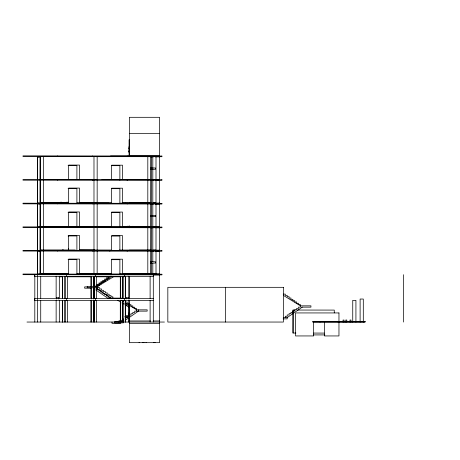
<?xml version="1.0" encoding="UTF-8"?>
<svg xmlns="http://www.w3.org/2000/svg" width="460" height="460" viewBox="0 0 460 460"><rect width="100%" height="100%" fill="white"/><g stroke="black" fill="none" stroke-linecap="round" stroke-linejoin="round"><path stroke-width="0.69" d="M37.611 180.038L37.547 203.044L38.416 203.05M93.984 226.918L37.547 226.924L37.611 203.918M66.05 274.051L37.547 274.051L37.611 251.045M56.2 250.424L37.547 250.424L37.611 227.418M40.221 180.239L40.158 202.549L41.026 202.549M97.163 179.624L40.158 179.544L40.221 156.538M40.221 251.246L40.158 273.55L41.026 273.556M40.221 227.619L40.158 249.929L41.026 249.929M93.984 227.619L93.984 250.056L94.852 249.998M41.026 226.429L40.158 226.423L40.158 203.418L93.984 203.418L93.984 226.556L94.852 226.498M94.012 203.55L94.881 203.55M94.852 202.624L93.984 202.682L93.984 180.239M151.058 156.647L150.989 179.653L101.988 179.653M151.058 179.653L150.989 202.659L122.486 202.659L122.486 188.186L111.636 188.186L111.636 202.659L79.511 202.549L79.511 188.077L68.661 188.077L68.661 202.549L40.158 202.549L40.158 180.239M151.052 204.228L150.989 226.538L122.486 226.533L122.486 212.066L111.636 212.066L111.636 226.533L93.328 226.498M293.072 333.04L293.106 310.034M334.265 312.88L334.27 310.092L297.361 310.04M139.23 342.619L139.035 342.683M146.176 342.619L145.981 342.683M153.697 342.619L153.462 342.671M132.831 226.262L131.675 227.067L103.569 227.073M126.609 318.038L128.926 316.44M125.172 320.35L138.483 311.132L138.483 309.833M283.251 317.561L287.207 317.561L302.26 307.142M95.818 286.517L105.489 280.56M106.703 279.818L109.118 278.329M114.149 276.345L97.825 286.39L95.709 286.39M129.363 133.59L159.603 133.59M129.363 139.817L129.076 139.817L129.076 147.16M129.363 146.746L128.967 146.746L128.967 152.277L129.363 152.277M128.915 147.809L128.967 148.35M128.915 148.568L128.967 149.109M128.915 150.627L128.967 151.173M128.915 151.392L128.967 151.932M129.363 155.75L159.608 155.75M110.515 156.009L128.599 156.009M96.485 156.688L150.989 156.647L150.989 202.659L150.121 202.659M150.466 156.837L153.278 156.837M155.388 156.837L159.608 156.837M40.221 157.032L37.547 157.032L37.547 179.342L37.611 157.032L38.479 157.032M68.086 165.571L76.9 165.571L76.9 179.348M111.734 165.68L119.876 165.68L119.876 180.147M150.472 167.969L155.405 167.969L155.405 169.268L150.472 169.268M150.466 179.388L153.278 179.388M155.388 179.388L159.608 179.388M152.818 179.618L156.003 179.618M150.466 180.469L153.278 180.469M155.388 180.469L159.608 180.469M68.086 188.577L76.9 188.577L76.9 203.044L93.903 203.119M111.734 188.686L119.876 188.686L119.876 203.153L125.499 203.153M66.499 202.233L68.379 202.233L68.379 203.538M79.511 202.549L96.657 202.624M63.888 202.733L65.768 202.733M62.531 203.044L37.547 203.044L37.547 180.038M63.94 203.044L65.349 203.044M76.9 203.044L90.683 203.044M129.363 203.021L159.608 203.021M94.553 203.153L109.026 203.153M125.591 203.147L129.72 203.153M109.819 203.314L127.903 203.314M60.34 203.527L150.989 203.527M152.818 203.498L156.003 203.498M40.095 203.912L37.547 203.912L37.547 226.924M150.466 204.108L153.278 204.108M155.388 204.108L159.608 204.108M68.086 212.451L76.9 212.451L76.9 226.234M111.734 212.56L119.876 212.56L119.876 227.033M150.472 215.343L155.405 215.343L155.405 216.648L150.472 216.648M129.064 226.262L127.184 226.262L127.184 227.694M41.089 203.423L40.221 203.418L40.158 226.423L68.661 226.423L68.661 211.956L79.511 211.956L79.511 226.423L93.984 226.423M68.379 226.521L78.942 226.521M131.474 226.653L159.608 226.653M90.718 226.998L97.163 226.998M103.511 227.033L150.989 227.033L150.989 250.039L119.232 250.05M150.466 227.74L153.278 227.74M155.388 227.74L159.608 227.74M68.086 235.951L76.9 235.951L76.9 250.424L93.903 250.499M111.734 236.066L119.876 236.066L119.876 250.533M75.308 249.958L40.158 249.929L40.158 227.619M68.661 249.929L68.661 235.457L79.511 235.457L79.511 249.929L93.984 249.929M93.328 250.004L111.636 250.039L111.636 235.566L122.486 235.566L122.486 250.039M129.363 250.159L159.603 250.159M59.018 250.424L63.238 250.424M76.9 250.424L90.683 250.424M56.137 250.447L59.323 250.447M67.154 250.458L63.888 250.458L62.727 249.653M94.553 250.533L109.026 250.533M119.56 250.522L109.819 250.522L109.819 251.171M73.295 250.545L97.163 250.625L97.163 273.66L111.636 273.66L111.636 259.193L122.486 259.193L122.486 273.66L150.989 273.66L150.989 250.654L73.1 250.654M116.621 250.545L119.439 250.545M40.095 251.045L37.547 251.045L37.547 274.051M150.46 251.24L153.278 251.24M155.388 251.24L159.603 251.24M68.086 259.578L76.9 259.578L76.9 274.051L80.345 274.068M111.734 259.687L119.876 259.687L119.876 274.16M150.472 261.769L155.405 261.769L155.405 263.074L150.472 263.074M122.86 273.487L131.675 273.487M40.158 251.246L40.158 273.55L68.661 273.55L68.661 259.083L79.511 259.083L79.511 273.55L97.163 273.631M131.474 273.792L159.603 273.792L159.603 117.311L129.363 117.311L129.363 156.475M120.25 273.987L123.021 273.987M76.9 274.051L90.683 274.051M90.718 274.125L93.903 274.125M94.553 274.16L109.026 274.16M109.819 274.154L123.395 274.16M143.416 274.66L34.822 274.66L34.799 322.046M153.278 274.879L159.603 274.879L159.603 342.666L129.363 342.666L129.363 300.403M110.262 276.471L108.382 276.471L108.382 277.771L106.501 277.771L106.501 279.07L104.615 279.07L104.615 280.376L102.735 280.376L102.735 281.675L100.855 281.675L100.855 282.98L98.975 282.98L98.975 284.28L97.094 284.28L97.094 285.585L95.841 285.585M113.476 276.471L120.825 276.471M34.799 276.65L153.301 276.65M59.15 276.805L62.692 276.805M67.654 276.805L91.04 276.805M96.002 276.805L108.755 276.805M112.297 276.805L120.802 276.805M122.222 276.805L123.636 276.805M94.605 286.39L87.262 286.39L87.262 287.69L94.605 287.69M87.469 286.885L84.651 286.885L84.651 288.19L91.994 288.19M95.709 287.69L99.705 287.69L99.705 288.995L101.585 288.995L101.585 290.294L103.465 290.294L103.465 291.6L105.346 291.6L105.346 292.899L107.226 292.899L107.226 294.204L109.112 294.204L109.112 295.504L110.992 295.504L110.992 296.809L112.873 296.809L112.873 298.109M95.841 288.19L97.094 288.19L97.094 289.489L98.975 289.489L98.975 290.795L100.855 290.795L100.855 292.094L102.735 292.094L102.735 293.399L104.615 293.399L104.615 294.699L106.501 294.699L106.501 296.004L108.382 296.004L108.382 297.304L110.262 297.304L110.262 298.609L108.382 298.609L95.645 289.794M283.216 294.124L285.327 294.124L285.327 295.423L287.207 295.423L287.207 296.723L289.093 296.723L289.093 298.028L290.973 298.028L290.973 299.328L292.853 299.328L292.853 300.633L294.733 300.633L294.733 301.933L296.614 301.933L296.614 303.238L298.494 303.238L298.494 304.537L300.374 304.537L300.374 307.142L298.494 307.142L298.494 308.447L296.614 308.447L296.614 309.747L294.733 309.747L294.733 311.052L292.853 311.052L292.853 312.351L290.973 312.351L290.973 313.657L289.093 313.657L289.093 314.956L287.207 314.956L287.207 316.261L285.327 316.261L285.327 317.561M121.555 298.109L110.992 298.109L95.945 287.69L95.945 286.39M34.799 298.356L153.301 298.356M34.799 300.346L153.301 300.346M124.585 303.818L126.465 303.818L126.465 305.118L128.346 305.118L128.346 306.417L129.599 306.417M129.363 305.032L129.076 305.032L129.076 313.065M301.783 307.142L310.937 307.142L310.937 305.842L300.374 305.842L283.446 295.423M129.363 313.001L128.967 313.001L128.967 315.773M128.915 314.284L128.967 314.83M124.585 316.836L126.465 316.836L126.465 315.537L128.346 315.537L128.346 314.232M128.967 318.538L129.363 318.538M283.142 318.866L287.207 318.866L287.207 317.561M120.825 320.747L118.945 320.747L118.945 322.046M129.363 320.959L150.46 320.959M153.278 320.959L159.603 320.959M312.915 321.396L365.004 321.396M312.915 322L365.004 322M26.973 322.046L164.427 322.046M120.825 323.351L112.01 323.351L112.01 322.046M129.363 323.414L159.603 323.414M313.57 334.92L324.829 334.92M142.784 342.608L144.083 342.608M153.979 342.608L155.146 342.608M295.234 310.04L293.031 310.034L292.997 333.04L295.912 333.046M313.651 333.069L324.3 333.086M150.19 203.527L151.058 203.533M150.121 226.533L150.989 226.538L150.989 204.223M150.19 227.033L151.058 227.033L150.989 250.039L150.121 250.039M40.221 226.918L41.089 226.924M150.19 250.654L151.058 250.66L150.989 273.665L150.121 273.66M79.511 226.423L93.984 226.498M78.971 226.929L80.345 226.941M79.511 249.929L93.984 250.004M79.511 273.55L94.852 273.683L93.984 273.683L93.984 250.545M120.882 300.156L123.297 301.645M125.114 302.76L136.603 309.833L147.165 309.833L147.165 311.132L134.722 311.132L134.722 312.432L132.837 312.432L132.837 313.737L130.956 313.737L130.956 315.037L129.076 315.037L129.076 316.342L127.196 316.342L127.196 317.641L125.315 317.641L125.315 318.947M117.668 300.282L120.687 302.139M121.9 302.887L123.711 304.002M124.919 304.744L129.76 307.723M64.762 202.337L66.499 203.538M60.99 202.032L63.307 203.63M93.334 288.19L94.49 288.989M403.5 274.706L403.5 322.046M363.302 322.046L363.302 299.04L360.117 299.04L360.117 322.046M355.925 322.046L355.925 300.346L352.74 300.346L352.74 322.046M350.986 322.046L350.986 320.022L349.974 320.022L349.974 322.046M346.794 322.046L346.794 320.022L345.782 320.022L345.782 322.046M344.046 322.046L344.046 320.056L343.034 320.056L343.034 322.046M338.094 321.396L338.094 322.046M320.005 321.396L320.005 322.046M225.647 287.322L225.578 322.046M156.003 156.613L156.003 202.624L152.818 202.624L152.818 156.613M156.003 204.194L156.003 226.504L152.818 226.504L152.818 216.74M153.301 274.66L153.301 322.046M152.818 204.194L152.818 215.349M152.818 261.78L152.818 250.625L156.003 250.625L156.003 273.631L152.818 273.631L152.818 263.172M150.115 276.65L150.115 298.356M150.115 300.346L150.115 322.046M147.809 156.647L147.809 202.659M147.809 204.223L147.809 226.533M147.809 227.033L147.809 250.039M147.809 250.654L147.809 273.66M136.603 311.132L136.603 308.528L134.722 308.528L134.722 307.228L132.837 307.228L132.837 305.923L130.956 305.923L130.956 304.623L129.076 304.623L129.076 303.318L127.196 303.318L127.196 302.019L125.315 302.019L125.315 300.714M129.363 225.843L129.363 227.74M129.363 276.293L129.363 298.983M129.076 151.875L129.076 156.147M129.076 226.32L129.076 227.74M129.076 317.797L129.076 322.052M128.967 315.94L128.967 316.555M128.771 276.172L128.771 297.787L125.591 297.787L125.591 276.172M128.771 300.438L128.771 303.226M128.771 304.618L128.771 314.375M128.771 317.866L128.771 322.046M128.265 297.741L128.265 299.04M127.903 227.021L127.903 227.671M127.178 156.009L127.178 156.659M127.178 179.664L127.178 180.314M127.178 203.343L127.178 203.993M127.184 250.545L127.184 251.194M127.184 274.177L127.184 274.827M126.097 297.741L126.097 299.04M125.591 300.438L125.591 317.164M125.591 319.257L125.591 322.046M125.287 276.65L125.287 298.356M125.287 300.346L125.287 322.046M124.384 274.66L124.361 276.65M124.361 298.356L124.361 300.346M123.435 318.947L123.435 320.246L121.555 320.246L121.555 321.551M123.263 276.65L123.263 298.356M123.263 300.346L123.263 322.046M122.705 301.214L122.705 302.513M122.705 318.142L122.705 319.441M122.538 276.65L122.538 298.356M122.538 300.346L122.538 320.649M122.486 179.653L122.486 165.18L111.636 165.18L111.636 179.653M122.32 276.65L122.32 298.356M122.32 303.146L122.32 319.246M120.508 276.65L120.508 298.356M120.508 300.346L120.508 322.046M120.296 276.65L120.296 298.356M120.296 301.743L120.296 320.649M110.992 275.971L110.992 277.276L109.112 277.276L109.112 278.576L107.226 278.576L107.226 279.881L105.346 279.881L105.346 281.181L103.465 281.181L103.465 282.486L101.585 282.486L101.585 283.786L99.705 283.786L99.705 285.091L97.825 285.091L97.825 287.69M109.819 227.021L109.819 227.671M97.163 179.653L97.163 156.618L40.158 156.538L40.158 179.544M97.163 180.32L97.163 202.659M97.163 203.498L97.163 226.533M97.163 227.7L97.163 250.039M96.347 276.65L96.347 298.356M96.347 300.346L96.347 322.046M95.45 274.66L95.45 276.65M95.421 298.356L95.421 300.346M94.323 276.65L94.323 298.356M94.323 300.346L94.323 322.046M93.984 156.538L93.984 179.624L79.511 179.544L79.511 165.071L68.661 165.071L68.661 179.544M94.047 276.172L94.047 286.632M94.047 288.023L94.047 297.787M94.047 300.438L94.047 322.046M93.598 276.65L93.598 298.356M93.598 300.346L93.598 322.046M93.541 297.741L93.541 299.04M92.454 155.957L92.454 156.613M92.454 179.618L92.454 180.268M92.454 203.291L92.454 203.941M92.46 226.993L92.46 227.648M92.454 250.499L92.454 251.148M92.454 274.125L92.454 274.775M91.574 276.65L91.574 298.356M91.574 300.346L91.574 322.046M91.373 297.741L91.373 299.04M90.867 276.172L90.867 286.632M90.867 288.023L90.867 297.787M90.867 300.438L90.867 322.046M68.379 248.659L68.379 249.958M67.407 276.65L67.407 298.356M67.407 300.346L67.407 322.046M66.51 274.66L66.51 276.65M66.481 298.356L66.481 300.346M65.383 276.65L65.383 298.356M65.383 300.346L65.383 322.046M64.659 276.65L64.659 298.356M64.659 300.346L64.659 322.046M62.635 276.65L62.635 298.356M62.635 300.346L62.635 322.046M62.416 276.65L62.416 298.356M62.416 300.346L62.416 322.046M59.323 276.172L59.323 297.787L56.137 297.787L56.137 276.172M59.323 300.438L59.323 322.046M58.817 297.741L58.817 299.04M57.724 155.911L57.724 156.561M57.724 179.567L57.724 180.216M57.73 203.239L57.73 203.895M57.73 226.947L57.73 227.596M57.73 250.447L57.73 251.097M57.73 274.079L57.73 274.729M56.643 297.741L56.643 299.04M56.137 300.438L56.137 322.046M43.338 156.538L43.338 179.544M43.338 180.239L43.338 202.549M43.338 203.418L43.338 226.423M43.338 227.619L43.338 249.929M43.338 251.246L43.338 273.55M40.727 276.65L40.727 298.356M40.727 300.346L40.727 322.046M37.547 227.418L37.547 250.424M37.57 274.66L37.547 322.046M34.603 274.66L34.603 276.65M34.581 298.356L34.581 300.346M94.012 250.619L94.881 250.677L94.012 250.619M156.003 226.998L152.818 226.998L152.818 250.004L156.003 250.004L156.003 226.998M283.394 287.322L167.831 287.322L167.831 322.046L283.394 322.046L283.394 287.322M338.962 312.938L295.55 312.938L295.55 335.944L313.639 335.944L313.639 321.471L324.49 321.471L324.49 335.944L338.962 335.944L338.962 312.938M365.004 321.344L312.915 321.344L312.915 322.046L365.004 322.046L365.004 321.344M123.435 321.551L114.62 321.551L114.62 322.851L123.435 322.851L123.435 321.551M161.903 156.055L23 155.859L23 156.509L161.903 156.71L161.903 156.055M161.903 179.716L23 179.515L23 180.17L161.903 180.366L161.903 179.716M161.908 203.389L23 203.193L23 203.843L161.908 204.039L161.908 203.389M161.908 227.09L23.006 226.895L23.006 227.545L161.908 227.746L161.908 227.09M161.908 250.596L23.006 250.401L23.006 251.051L161.908 251.246L161.908 250.596M161.908 274.223L23.006 274.028L23.006 274.677L161.908 274.879L161.908 274.223"/></g></svg>
